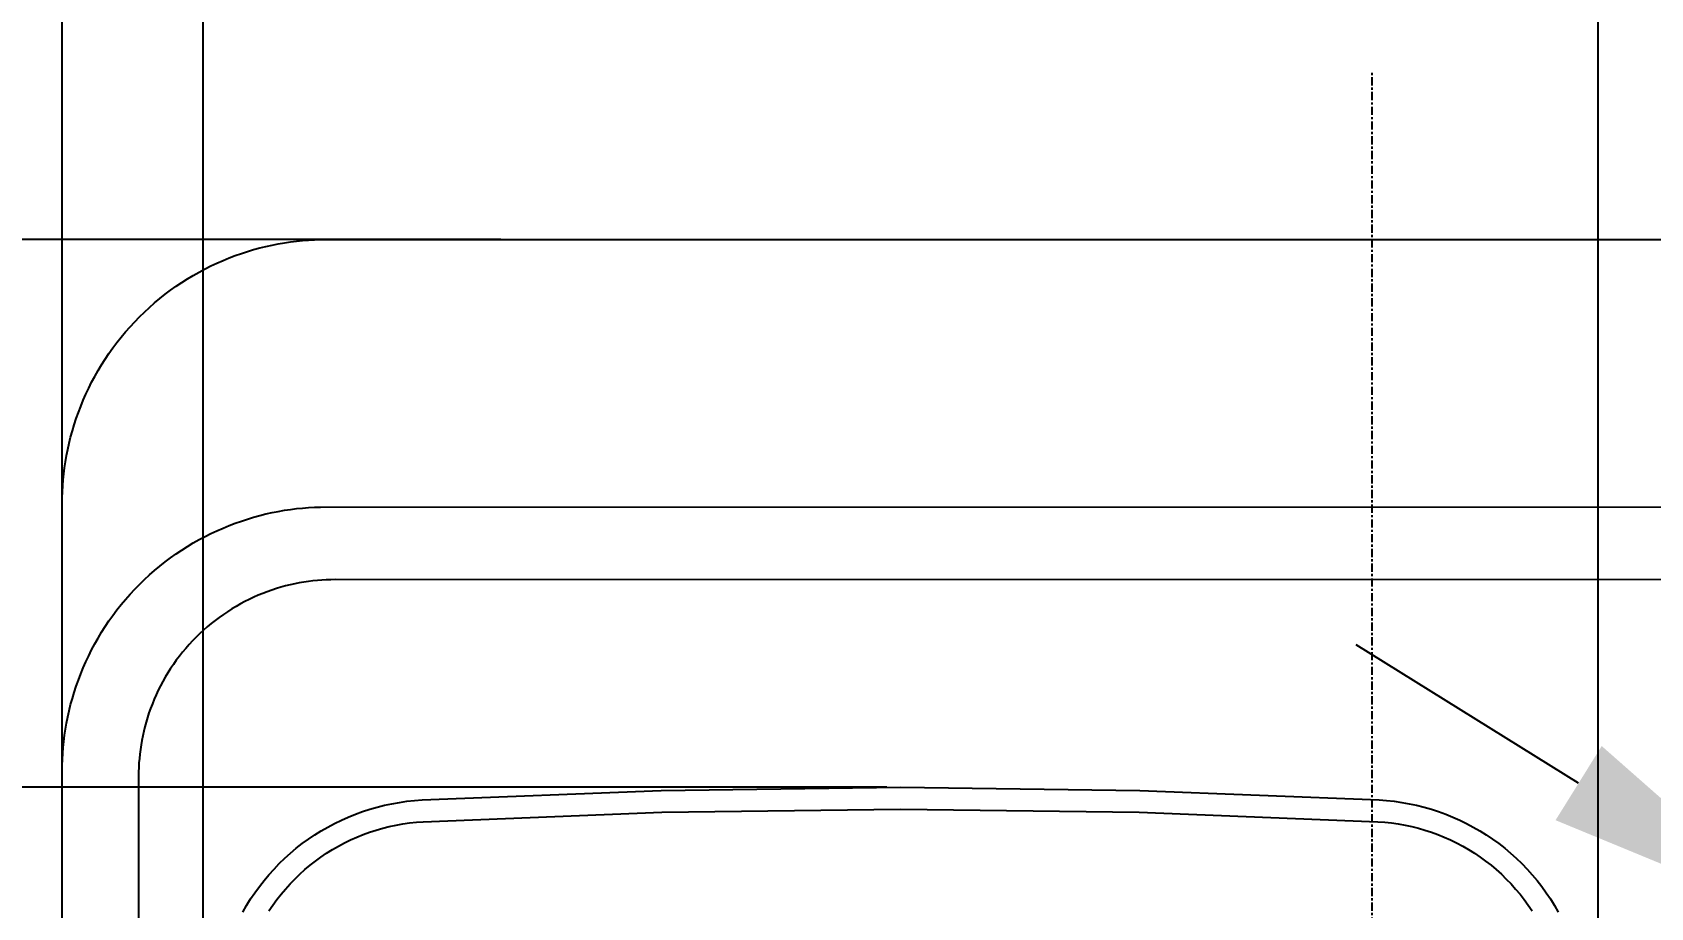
# Model space of a CAD drawing. Header units: millimetres. Extents: x 2411 to 3461, y 1233 to 2718.
# Drawn here: x 2595.2 to 2669.3, y 2191.3 to 2231.4 of the extents above; entities that cross this region are included whole.
import ezdxf

# ---------------------------------------------------------------- set-up
doc = ezdxf.new("R2010")
doc.units = ezdxf.units.MM
doc.linetypes.add('CENTER', pattern=[0.6, 0.375, -0.075, 0.075, -0.075])
for name, color, linetype in [('CEN2', 1, 'Continuous'), ('DIM2', 3, 'Continuous'), ('main', 7, 'Continuous')]:
    doc.layers.add(name, color=color, linetype=linetype)
doc.styles.get("Standard").update_dxf_attribs({"font": 'arial.ttf'})
doc.dimstyles.new('ISO-25', dxfattribs={"dimtxt": 2.5, "dimasz": 2.5, "dimexe": 1.25, "dimexo": 0.625, "dimtad": 1, "dimtxsty": 'Standard', "dimcen": 2.5, "dimadec": 0, "dimazin": 0, "dimtfac": 1, "dimtmove": 0, "dimatfit": 3, "dimfxl": 1, "dimarcsym": 0})

# ---------------------------------------------------------------- blocks, each defined once
blk = doc.blocks.new('*D41')
at = {"layer": 'Defpoints', "color": 0, "transparency": 16777216}
for p in [(2676.231, 2190.652), (2705.946, 2172.158)]:
    blk.add_point(p, dxfattribs=at)
at = {"layer": 'DIM2', "color": 0, "lineweight": -2, "transparency": 16777216}
for p, q in [((2666.043, 2196.992), (2655.855, 2203.333)), ((2676.231, 2190.652), (2705.946, 2172.158)), ((2761.295, 2137.71), (2716.134, 2165.817))]:
    blk.add_line(p, q, dxfattribs=at)
at = {"layer": 'DIM2', "color": 0, "transparency": 16777216}
for points in [[(2667.1, 2198.69), (2664.986, 2195.294), (2676.231, 2190.652)], [(2717.191, 2167.515), (2715.077, 2164.119), (2705.946, 2172.158)]]:
    blk.add_solid(points, dxfattribs=at)
at = {"layer": 'DIM2', "color": 0, "transparency": 16777216, "insert": (2750.413, 2159.205), "char_height": 15, "attachment_point": 5, "rotation": 328.10268}
blk.add_mtext('{\\fMS PGothic|b0|i0|c128|p34;∅35}', dxfattribs=at)
blk = doc.blocks.new('*D42')
at = {"layer": 'Defpoints', "color": 0, "transparency": 16777216}
for p in [(2634.986, 2196.802), (2556.517, 2132.913), (2634.986, 2132.913)]:
    blk.add_point(p, dxfattribs=at)
at = {"layer": 'DIM2', "color": 0, "lineweight": -2, "transparency": 16777216}
for p, q in [((2634.361, 2196.802), (2555.267, 2196.802)), ((2556.517, 2184.802), (2556.517, 2144.913)), ((2634.361, 2132.913), (2555.267, 2132.913))]:
    blk.add_line(p, q, dxfattribs=at)
at = {"layer": 'DIM2', "color": 0, "transparency": 16777216}
for points in [[(2554.517, 2184.802), (2558.517, 2184.802), (2556.517, 2196.802)], [(2554.517, 2144.913), (2558.517, 2144.913), (2556.517, 2132.913)]]:
    blk.add_solid(points, dxfattribs=at)
at = {"layer": 'DIM2', "color": 0, "transparency": 16777216, "insert": (2543.859, 2164.857), "char_height": 15, "attachment_point": 5, "rotation": 90}
blk.add_mtext('64', dxfattribs=at)
blk = doc.blocks.new('*D34')
at = {"layer": 'Defpoints', "color": 0, "transparency": 16777216}
for p in [(2716.589, 2269.894), (2596.589, 2207.11), (2716.589, 2207.11)]:
    blk.add_point(p, dxfattribs=at)
at = {"layer": 'DIM2', "color": 0, "lineweight": -2, "transparency": 16777216}
for p, q in [((2596.589, 2207.735), (2596.589, 2271.144)), ((2716.589, 2207.735), (2716.589, 2271.144)), ((2608.589, 2269.894), (2704.589, 2269.894))]:
    blk.add_line(p, q, dxfattribs=at)
at = {"layer": 'DIM2', "color": 0, "transparency": 16777216}
for points in [[(2608.589, 2271.894), (2608.589, 2267.894), (2596.589, 2269.894)], [(2704.589, 2271.894), (2704.589, 2267.894), (2716.589, 2269.894)]]:
    blk.add_solid(points, dxfattribs=at)
at = {"layer": 'DIM2', "color": 0, "transparency": 16777216, "insert": (2656.589, 2282.553), "char_height": 15, "attachment_point": 5}
blk.add_mtext('120', dxfattribs=at)
blk = doc.blocks.new('*D35')
at = {"layer": 'Defpoints', "color": 0, "transparency": 16777216}
for p in [(2666.93, 2236.157), (2603.043, 2164.063), (2666.93, 2164.063)]:
    blk.add_point(p, dxfattribs=at)
at = {"layer": 'DIM2', "color": 0, "lineweight": -2, "transparency": 16777216}
for p, q in [((2603.043, 2164.688), (2603.043, 2237.407)), ((2666.93, 2164.688), (2666.93, 2237.407)), ((2615.043, 2236.157), (2654.93, 2236.157))]:
    blk.add_line(p, q, dxfattribs=at)
at = {"layer": 'DIM2', "color": 0, "transparency": 16777216}
for points in [[(2615.043, 2238.157), (2615.043, 2234.157), (2603.043, 2236.157)], [(2654.93, 2238.157), (2654.93, 2234.157), (2666.93, 2236.157)]]:
    blk.add_solid(points, dxfattribs=at)
at = {"layer": 'DIM2', "color": 0, "transparency": 16777216, "insert": (2634.986, 2248.816), "char_height": 15, "attachment_point": 5}
blk.add_mtext('64', dxfattribs=at)
blk = doc.blocks.new('*D37')
at = {"layer": 'Defpoints', "color": 0, "transparency": 16777216}
for p in [(2617.309, 2221.892), (2511.226, 2119.892), (2626.82, 2119.892)]:
    blk.add_point(p, dxfattribs=at)
at = {"layer": 'DIM2', "color": 0, "lineweight": -2, "transparency": 16777216}
for p, q in [((2616.684, 2221.892), (2509.976, 2221.892)), ((2511.226, 2209.892), (2511.226, 2131.892)), ((2626.195, 2119.892), (2509.976, 2119.892))]:
    blk.add_line(p, q, dxfattribs=at)
at = {"layer": 'DIM2', "color": 0, "transparency": 16777216}
for points in [[(2509.226, 2209.892), (2513.226, 2209.892), (2511.226, 2221.892)], [(2509.226, 2131.892), (2513.226, 2131.892), (2511.226, 2119.892)]]:
    blk.add_solid(points, dxfattribs=at)
at = {"layer": 'DIM2', "color": 0, "transparency": 16777216, "insert": (2498.568, 2169.81), "char_height": 15, "attachment_point": 5, "rotation": 90}
blk.add_mtext('102', dxfattribs=at)

msp = doc.modelspace()

# ---------------------------------------------------------------- linework, layer by layer
at = {"layer": 'CEN2', "linetype": 'CENTER'}
msp.add_line((2656.589, 1958.27), (2656.589, 2229.61), dxfattribs=at)
at = {"layer": 'main'}
for p, q in [((2604.515, 2221.149), (2604.796, 2221.248)), ((2604.796, 2221.248), (2605.078, 2221.34)), ((2605.078, 2221.34), (2605.36, 2221.425)), ((2605.36, 2221.425), (2605.642, 2221.502)), ((2605.642, 2221.502), (2605.924, 2221.571)), ((2605.924, 2221.571), (2606.206, 2221.634)), ((2606.206, 2221.634), (2606.487, 2221.69)), ((2606.487, 2221.69), (2606.768, 2221.738)), ((2606.768, 2221.738), (2607.047, 2221.78)), ((2607.047, 2221.78), (2607.325, 2221.814)), ((2607.325, 2221.814), (2607.602, 2221.843)), ((2607.602, 2221.843), (2607.877, 2221.864)), ((2607.877, 2221.864), (2608.15, 2221.88)), ((2608.15, 2221.88), (2608.421, 2221.889)), ((2608.421, 2221.889), (2704.488, 2221.892)), ((2602.861, 2220.396), (2603.132, 2220.54)), ((2603.132, 2220.54), (2603.404, 2220.677)), ((2603.404, 2220.677), (2603.68, 2220.806)), ((2603.68, 2220.806), (2603.957, 2220.928)), ((2603.957, 2220.928), (2604.235, 2221.042)), ((2604.235, 2221.042), (2604.515, 2221.149)), ((2601.557, 2219.566), (2601.81, 2219.746)), ((2601.81, 2219.746), (2602.068, 2219.919)), ((2602.068, 2219.919), (2602.329, 2220.085)), ((2602.329, 2220.085), (2602.593, 2220.244)), ((2602.593, 2220.244), (2602.861, 2220.396)), ((2600.822, 2218.985), (2601.062, 2219.185)), ((2601.062, 2219.185), (2601.307, 2219.379)), ((2601.307, 2219.379), (2601.557, 2219.566)), ((2599.914, 2218.123), (2600.133, 2218.347)), ((2600.133, 2218.347), (2600.357, 2218.566)), ((2600.357, 2218.566), (2600.587, 2218.779)), ((2600.587, 2218.779), (2600.822, 2218.985)), ((2599.295, 2217.418), (2599.495, 2217.658)), ((2599.495, 2217.658), (2599.702, 2217.893)), ((2599.702, 2217.893), (2599.914, 2218.123)), ((2598.734, 2216.67), (2598.914, 2216.924)), ((2598.914, 2216.924), (2599.101, 2217.173)), ((2599.101, 2217.173), (2599.295, 2217.418)), ((2598.236, 2215.887), (2598.395, 2216.151)), ((2598.395, 2216.151), (2598.561, 2216.412)), ((2598.561, 2216.412), (2598.734, 2216.67)), ((2597.804, 2215.076), (2597.94, 2215.349)), ((2597.94, 2215.349), (2598.085, 2215.619)), ((2598.085, 2215.619), (2598.236, 2215.887)), ((2597.552, 2214.524), (2597.674, 2214.801)), ((2597.674, 2214.801), (2597.804, 2215.076)), ((2597.232, 2213.684), (2597.331, 2213.965)), ((2597.331, 2213.965), (2597.438, 2214.245)), ((2597.438, 2214.245), (2597.552, 2214.524)), ((2596.979, 2212.838), (2597.056, 2213.12)), ((2597.056, 2213.12), (2597.14, 2213.403)), ((2597.14, 2213.403), (2597.232, 2213.684)), ((2596.846, 2212.274), (2596.909, 2212.556)), ((2596.909, 2212.556), (2596.979, 2212.838)), ((2596.7, 2211.433), (2596.742, 2211.712)), ((2596.742, 2211.712), (2596.791, 2211.993)), ((2596.791, 2211.993), (2596.846, 2212.274)), ((2596.616, 2210.603), (2596.637, 2210.878)), ((2596.637, 2210.878), (2596.666, 2211.155)), ((2596.666, 2211.155), (2596.7, 2211.433)), ((2596.592, 2210.059), (2596.601, 2210.33)), ((2596.601, 2210.33), (2596.616, 2210.603)), ((2596.589, 2197.539), (2596.592, 2210.059)), ((2605.924, 2209.319), (2606.206, 2209.382)), ((2606.206, 2209.382), (2606.487, 2209.438)), ((2606.487, 2209.438), (2606.768, 2209.486)), ((2606.768, 2209.486), (2607.047, 2209.528)), ((2607.047, 2209.528), (2607.325, 2209.562)), ((2607.325, 2209.562), (2607.602, 2209.591)), ((2607.602, 2209.591), (2607.877, 2209.612)), ((2607.877, 2209.612), (2608.15, 2209.627)), ((2608.15, 2209.627), (2608.421, 2209.637)), ((2608.421, 2209.637), (2704.488, 2209.64)), ((2603.68, 2208.554), (2603.957, 2208.676)), ((2603.957, 2208.676), (2604.235, 2208.79)), ((2604.235, 2208.79), (2604.515, 2208.897)), ((2604.515, 2208.897), (2604.796, 2208.996)), ((2604.796, 2208.996), (2605.078, 2209.088)), ((2605.078, 2209.088), (2605.36, 2209.172)), ((2605.36, 2209.172), (2605.642, 2209.25)), ((2605.642, 2209.25), (2605.924, 2209.319)), ((2602.329, 2207.833), (2602.593, 2207.992)), ((2602.593, 2207.992), (2602.861, 2208.143)), ((2602.861, 2208.143), (2603.132, 2208.288)), ((2603.132, 2208.288), (2603.404, 2208.424)), ((2603.404, 2208.424), (2603.68, 2208.554)), ((2601.307, 2207.127), (2601.557, 2207.314)), ((2601.557, 2207.314), (2601.81, 2207.494)), ((2601.81, 2207.494), (2602.068, 2207.667)), ((2602.068, 2207.667), (2602.329, 2207.833)), ((2600.357, 2206.314), (2600.587, 2206.527)), ((2600.587, 2206.527), (2600.822, 2206.733)), ((2600.822, 2206.733), (2601.062, 2206.933)), ((2601.062, 2206.933), (2601.307, 2207.127)), ((2599.702, 2205.641), (2599.914, 2205.871)), ((2599.914, 2205.871), (2600.133, 2206.095)), ((2600.133, 2206.095), (2600.357, 2206.314)), ((2605.776, 2205.679), (2605.569, 2205.594)), ((2605.984, 2205.759), (2605.776, 2205.679)), ((2606.193, 2205.832), (2605.984, 2205.759)), ((2606.402, 2205.901), (2606.193, 2205.832)), ((2606.612, 2205.964), (2606.402, 2205.901)), ((2606.822, 2206.021), (2606.612, 2205.964)), ((2607.032, 2206.073), (2606.822, 2206.021)), ((2607.242, 2206.119), (2607.032, 2206.073)), ((2607.451, 2206.161), (2607.242, 2206.119)), ((2607.659, 2206.197), (2607.451, 2206.161)), ((2607.867, 2206.228), (2607.659, 2206.197)), ((2608.074, 2206.254), (2607.867, 2206.228)), ((2608.28, 2206.275), (2608.074, 2206.254)), ((2608.484, 2206.291), (2608.28, 2206.275)), ((2608.687, 2206.302), (2608.484, 2206.291)), ((2608.889, 2206.309), (2608.687, 2206.302)), ((2609.089, 2206.311), (2608.889, 2206.309)), ((2704.288, 2206.309), (2609.089, 2206.311)), ((2598.914, 2204.672), (2599.101, 2204.921)), ((2599.101, 2204.921), (2599.295, 2205.166)), ((2599.295, 2205.166), (2599.495, 2205.406)), ((2599.495, 2205.406), (2599.702, 2205.641)), ((2604.358, 2204.967), (2604.164, 2204.844)), ((2604.555, 2205.086), (2604.358, 2204.967)), ((2604.754, 2205.198), (2604.555, 2205.086)), ((2604.955, 2205.306), (2604.754, 2205.198)), ((2605.158, 2205.407), (2604.955, 2205.306)), ((2605.362, 2205.503), (2605.158, 2205.407)), ((2605.569, 2205.594), (2605.362, 2205.503)), ((2598.561, 2204.16), (2598.734, 2204.418)), ((2598.734, 2204.418), (2598.914, 2204.672)), ((2603.416, 2204.298), (2603.237, 2204.149)), ((2603.598, 2204.442), (2603.416, 2204.298)), ((2603.784, 2204.581), (2603.598, 2204.442)), ((2603.972, 2204.715), (2603.784, 2204.581)), ((2604.164, 2204.844), (2603.972, 2204.715)), ((2598.085, 2203.367), (2598.236, 2203.635)), ((2598.236, 2203.635), (2598.395, 2203.899)), ((2598.395, 2203.899), (2598.561, 2204.16)), ((2602.562, 2203.508), (2602.404, 2203.337)), ((2602.725, 2203.675), (2602.562, 2203.508)), ((2602.891, 2203.838), (2602.725, 2203.675)), ((2603.062, 2203.996), (2602.891, 2203.838)), ((2603.237, 2204.149), (2603.062, 2203.996)), ((2597.674, 2202.549), (2597.804, 2202.824)), ((2597.804, 2202.824), (2597.94, 2203.097)), ((2597.94, 2203.097), (2598.085, 2203.367)), ((2601.957, 2202.802), (2601.818, 2202.616)), ((2602.101, 2202.984), (2601.957, 2202.802)), ((2602.25, 2203.162), (2602.101, 2202.984)), ((2602.404, 2203.337), (2602.25, 2203.162)), ((2597.331, 2201.713), (2597.438, 2201.993)), ((2597.438, 2201.993), (2597.552, 2202.272)), ((2597.552, 2202.272), (2597.674, 2202.549)), ((2601.432, 2202.042), (2601.314, 2201.845)), ((2601.556, 2202.236), (2601.432, 2202.042)), ((2601.684, 2202.427), (2601.556, 2202.236)), ((2601.818, 2202.616), (2601.684, 2202.427)), ((2597.14, 2201.15), (2597.232, 2201.432)), ((2597.232, 2201.432), (2597.331, 2201.713)), ((2600.992, 2201.242), (2600.896, 2201.037)), ((2601.094, 2201.445), (2600.992, 2201.242)), ((2601.201, 2201.646), (2601.094, 2201.445)), ((2601.314, 2201.845), (2601.201, 2201.646)), ((2596.909, 2200.304), (2596.979, 2200.586)), ((2596.979, 2200.586), (2597.056, 2200.868)), ((2597.056, 2200.868), (2597.14, 2201.15)), ((2600.72, 2200.624), (2600.641, 2200.416)), ((2600.805, 2200.831), (2600.72, 2200.624)), ((2600.896, 2201.037), (2600.805, 2200.831)), ((2596.742, 2199.46), (2596.791, 2199.741)), ((2596.791, 2199.741), (2596.846, 2200.022)), ((2596.846, 2200.022), (2596.909, 2200.304)), ((2600.436, 2199.787), (2600.379, 2199.577)), ((2600.499, 2199.997), (2600.436, 2199.787)), ((2600.567, 2200.207), (2600.499, 2199.997)), ((2600.641, 2200.416), (2600.567, 2200.207)), ((2596.666, 2198.903), (2596.7, 2199.181)), ((2596.7, 2199.181), (2596.742, 2199.46)), ((2600.28, 2199.158), (2600.239, 2198.949)), ((2600.327, 2199.368), (2600.28, 2199.158)), ((2600.379, 2199.577), (2600.327, 2199.368)), ((2596.601, 2198.078), (2596.616, 2198.351)), ((2596.616, 2198.351), (2596.637, 2198.626)), ((2596.637, 2198.626), (2596.666, 2198.903)), ((2600.146, 2198.325), (2600.125, 2198.12)), ((2600.172, 2198.532), (2600.146, 2198.325)), ((2600.203, 2198.74), (2600.172, 2198.532)), ((2600.239, 2198.949), (2600.203, 2198.74)), ((2596.589, 2197.539), (2596.592, 2197.807)), ((2596.592, 2131.724), (2596.589, 2197.539)), ((2596.592, 2197.807), (2596.601, 2198.078)), ((2600.091, 2197.511), (2600.089, 2132.311)), ((2600.098, 2197.712), (2600.091, 2197.511)), ((2600.109, 2197.915), (2600.098, 2197.712)), ((2600.125, 2198.12), (2600.109, 2197.915)), ((2624.025, 2196.656), (2634.986, 2196.802)), ((2634.986, 2196.802), (2645.947, 2196.656)), ((2611.349, 2195.977), (2611.69, 2196.05)), ((2611.69, 2196.05), (2612.033, 2196.11)), ((2612.033, 2196.11), (2612.378, 2196.159)), ((2612.378, 2196.159), (2612.724, 2196.196)), ((2612.724, 2196.196), (2613.072, 2196.22)), ((2613.072, 2196.22), (2624.025, 2196.656)), ((2645.947, 2196.656), (2656.901, 2196.22)), ((2656.901, 2196.22), (2657.248, 2196.196)), ((2657.248, 2196.196), (2657.595, 2196.159)), ((2657.595, 2196.159), (2657.94, 2196.11)), ((2657.94, 2196.11), (2658.283, 2196.05)), ((2658.283, 2196.05), (2658.624, 2195.977)), ((2609.062, 2195.144), (2609.376, 2195.297)), ((2609.376, 2195.297), (2609.694, 2195.439)), ((2609.694, 2195.439), (2610.017, 2195.57)), ((2610.017, 2195.57), (2610.344, 2195.689)), ((2610.344, 2195.689), (2610.676, 2195.797)), ((2610.676, 2195.797), (2611.011, 2195.893)), ((2611.011, 2195.893), (2611.349, 2195.977)), ((2613.125, 2195.222), (2624.052, 2195.657)), ((2624.052, 2195.657), (2634.986, 2195.802)), ((2634.986, 2195.802), (2645.921, 2195.657)), ((2645.921, 2195.657), (2656.848, 2195.222)), ((2658.624, 2195.977), (2658.962, 2195.893)), ((2658.962, 2195.893), (2659.297, 2195.797)), ((2659.297, 2195.797), (2659.628, 2195.689)), ((2659.628, 2195.689), (2659.956, 2195.57)), ((2659.956, 2195.57), (2660.279, 2195.439)), ((2660.279, 2195.439), (2660.597, 2195.297)), ((2660.597, 2195.297), (2660.91, 2195.144)), ((2607.869, 2194.427), (2608.158, 2194.622)), ((2608.158, 2194.622), (2608.453, 2194.806)), ((2608.453, 2194.806), (2608.755, 2194.981)), ((2608.755, 2194.981), (2609.062, 2195.144)), ((2610.085, 2194.519), (2610.376, 2194.636)), ((2610.376, 2194.636), (2610.67, 2194.743)), ((2610.67, 2194.743), (2610.969, 2194.84)), ((2610.969, 2194.84), (2611.27, 2194.927)), ((2611.27, 2194.927), (2611.574, 2195.003)), ((2611.574, 2195.003), (2611.881, 2195.068)), ((2611.881, 2195.068), (2612.19, 2195.123)), ((2612.19, 2195.123), (2612.5, 2195.167)), ((2612.5, 2195.167), (2612.812, 2195.2)), ((2612.812, 2195.2), (2613.125, 2195.222)), ((2656.848, 2195.222), (2657.161, 2195.2)), ((2657.161, 2195.2), (2657.472, 2195.167)), ((2657.472, 2195.167), (2657.783, 2195.123)), ((2657.783, 2195.123), (2658.092, 2195.068)), ((2658.092, 2195.068), (2658.398, 2195.003)), ((2658.398, 2195.003), (2658.703, 2194.927)), ((2658.703, 2194.927), (2659.004, 2194.84)), ((2659.004, 2194.84), (2659.302, 2194.743)), ((2659.302, 2194.743), (2659.597, 2194.636)), ((2659.597, 2194.636), (2659.888, 2194.519)), ((2660.91, 2195.144), (2661.218, 2194.981)), ((2661.218, 2194.981), (2661.52, 2194.806)), ((2661.52, 2194.806), (2661.815, 2194.622)), ((2661.815, 2194.622), (2662.104, 2194.427)), ((2607.045, 2193.783), (2607.312, 2194.007)), ((2607.312, 2194.007), (2607.587, 2194.222)), ((2607.587, 2194.222), (2607.869, 2194.427)), ((2608.702, 2193.783), (2608.968, 2193.949)), ((2608.968, 2193.949), (2609.24, 2194.106)), ((2609.24, 2194.106), (2609.517, 2194.253)), ((2609.517, 2194.253), (2609.799, 2194.391)), ((2609.799, 2194.391), (2610.085, 2194.519)), ((2659.888, 2194.519), (2660.174, 2194.391)), ((2660.174, 2194.391), (2660.456, 2194.253)), ((2660.456, 2194.253), (2660.733, 2194.106)), ((2660.733, 2194.106), (2661.004, 2193.949)), ((2661.004, 2193.949), (2661.27, 2193.783)), ((2662.104, 2194.427), (2662.386, 2194.222)), ((2662.386, 2194.222), (2662.661, 2194.007)), ((2662.661, 2194.007), (2662.927, 2193.783)), ((2606.06, 2192.798), (2606.294, 2193.057)), ((2606.294, 2193.057), (2606.536, 2193.308)), ((2606.536, 2193.308), (2606.786, 2193.55)), ((2606.786, 2193.55), (2607.045, 2193.783)), ((2607.701, 2193.029), (2607.942, 2193.23)), ((2607.942, 2193.23), (2608.189, 2193.423)), ((2608.189, 2193.423), (2608.442, 2193.608)), ((2608.442, 2193.608), (2608.702, 2193.783)), ((2661.27, 2193.783), (2661.53, 2193.608)), ((2661.53, 2193.608), (2661.784, 2193.423)), ((2661.784, 2193.423), (2662.031, 2193.23)), ((2662.031, 2193.23), (2662.271, 2193.029)), ((2662.927, 2193.783), (2663.186, 2193.55)), ((2663.186, 2193.55), (2663.437, 2193.308)), ((2663.437, 2193.308), (2663.679, 2193.057)), ((2663.679, 2193.057), (2663.912, 2192.798)), ((2605.622, 2192.257), (2605.836, 2192.532)), ((2605.836, 2192.532), (2606.06, 2192.798)), ((2606.815, 2192.142), (2607.025, 2192.375)), ((2607.025, 2192.375), (2607.243, 2192.601)), ((2607.243, 2192.601), (2607.468, 2192.819)), ((2607.468, 2192.819), (2607.701, 2193.029)), ((2662.271, 2193.029), (2662.504, 2192.819)), ((2662.504, 2192.819), (2662.73, 2192.601)), ((2662.73, 2192.601), (2662.948, 2192.375)), ((2662.948, 2192.375), (2663.158, 2192.142)), ((2663.912, 2192.798), (2664.136, 2192.532)), ((2664.136, 2192.532), (2664.351, 2192.257)), ((2605.037, 2191.391), (2605.222, 2191.686)), ((2605.222, 2191.686), (2605.417, 2191.975)), ((2605.417, 2191.975), (2605.622, 2192.257)), ((2606.236, 2191.401), (2606.42, 2191.655)), ((2606.42, 2191.655), (2606.613, 2191.902)), ((2606.613, 2191.902), (2606.815, 2192.142)), ((2663.158, 2192.142), (2663.359, 2191.902)), ((2663.359, 2191.902), (2663.552, 2191.655)), ((2663.552, 2191.655), (2663.737, 2191.401)), ((2664.351, 2192.257), (2664.556, 2191.975)), ((2664.556, 2191.975), (2664.751, 2191.686)), ((2664.751, 2191.686), (2664.935, 2191.391)), ((2604.863, 2191.089), (2605.037, 2191.391)), ((2606.061, 2191.141), (2606.236, 2191.401)), ((2663.737, 2191.401), (2663.912, 2191.141)), ((2664.935, 2191.391), (2665.11, 2191.089))]:
    msp.add_line(p, q, dxfattribs=at)

# ---------------------------------------------------------------- dimensions: what is measured, and where the dimension line sits
at = {"layer": 'DIM2', "color": 3}
dim = msp.add_linear_dim(base=(2716.589, 2269.894), p1=(2596.589, 2207.11), p2=(2716.589, 2207.11), dimstyle='ISO-25', override={"dimtxt": 15, "dimasz": 12, "dimgap": 5, "dimdec": 0, "dimtix": 0, "dimtmove": 0}, dxfattribs=at)
dim.commit()
dim.dimension.update_dxf_attribs({"geometry": '*D34', "text_midpoint": (2656.589, 2269.894), "dimtype": 160})
dim = msp.add_linear_dim(base=(2666.93, 2236.157), p1=(2603.043, 2164.063), p2=(2666.93, 2164.063), dimstyle='ISO-25', override={"dimtxt": 15, "dimasz": 12, "dimgap": 5, "dimdec": 0, "dimtix": 0, "dimtmove": 0}, dxfattribs=at)
dim.commit()
dim.dimension.update_dxf_attribs({"geometry": '*D35', "text_midpoint": (2634.986, 2248.816)})
for base, p1, p2, picture, middle in [((2511.226, 2119.892), (2617.309, 2221.892), (2626.82, 2119.892), '*D37', (2511.226, 2169.81)), ((2556.517, 2132.913), (2634.986, 2196.802), (2634.986, 2132.913), '*D42', (2556.517, 2164.857))]:
    dim = msp.add_linear_dim(base=base, p1=p1, p2=p2, angle=90, dimstyle='ISO-25', override={"dimtxt": 15, "dimasz": 12, "dimgap": 5, "dimdec": 0, "dimtix": 0, "dimtmove": 0}, dxfattribs=at)
    dim.commit()
    dim.dimension.update_dxf_attribs({"geometry": picture, "text_midpoint": middle, "dimtype": 160})
dim = msp.add_diameter_dim_2p(p1=(2676.231, 2190.652), p2=(2705.946, 2172.158), text='{\\fMS PGothic|b0|i0|c128|p34;<>}', dimstyle='ISO-25', override={"dimtxt": 15, "dimasz": 12, "dimgap": 5, "dimdec": 0, "dimtix": 0, "dimtmove": 0}, dxfattribs=at)
dim.commit()
dim.dimension.update_dxf_attribs({"geometry": '*D41', "text_midpoint": (2750.413, 2159.205)})

doc.saveas('drawing.dxf')
